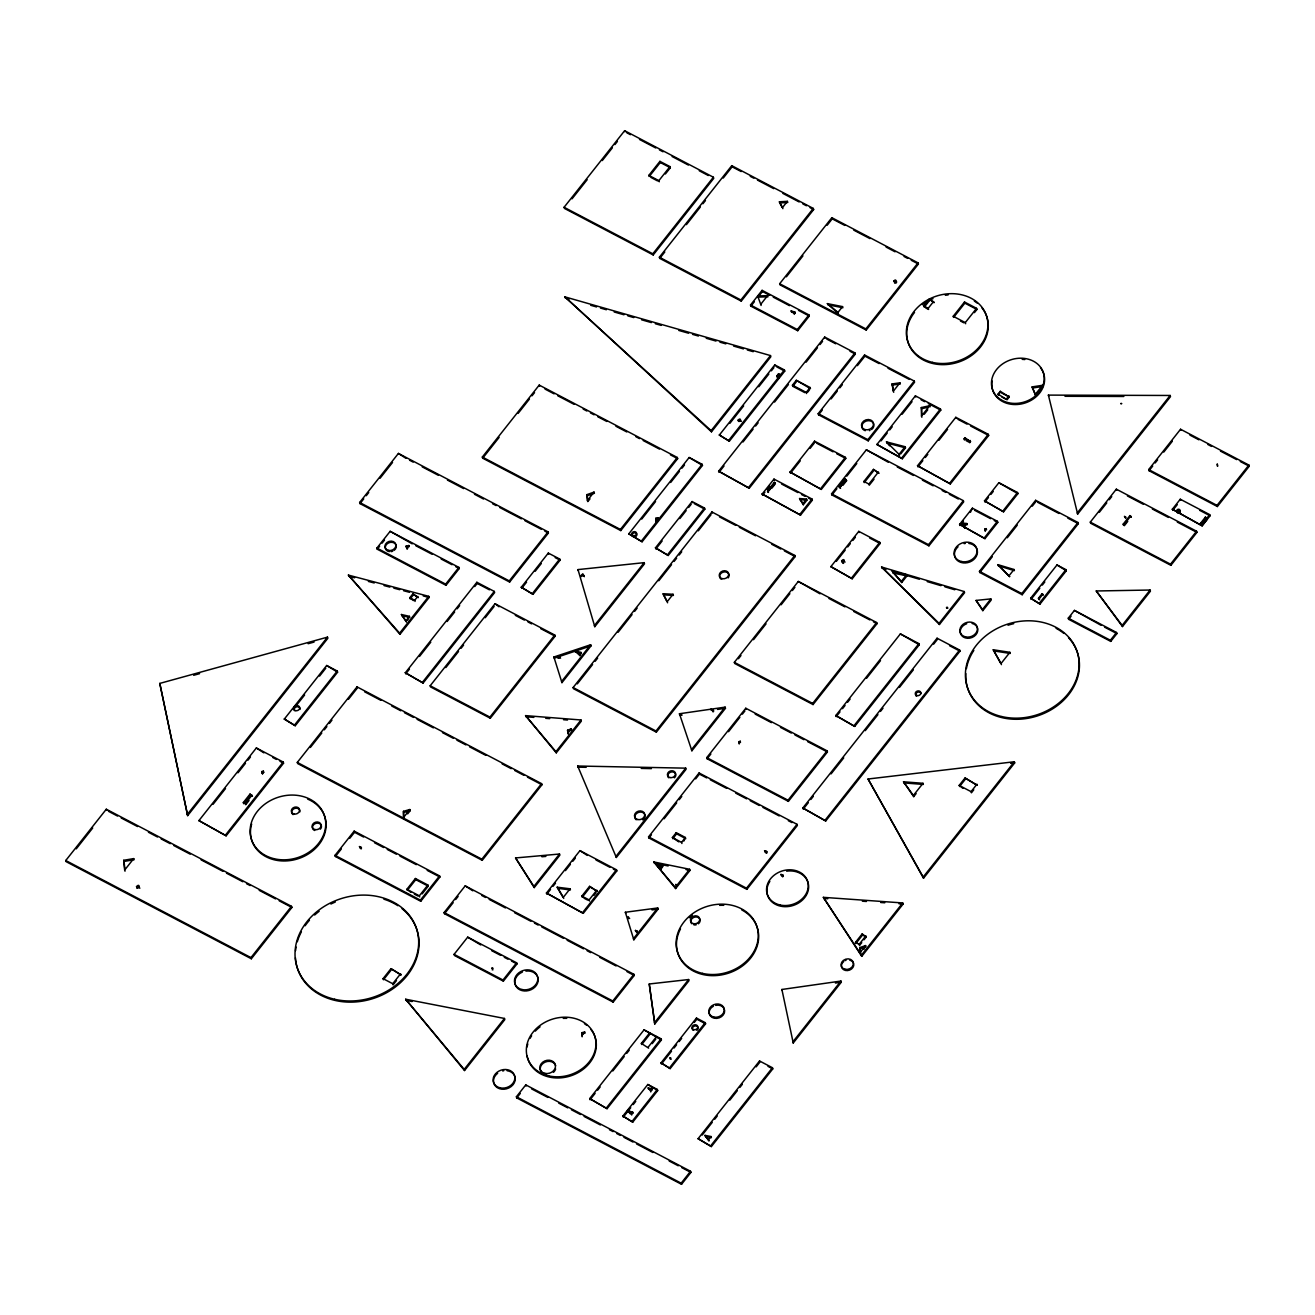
<?xml version="1.0" encoding="UTF-8"?>
<svg xmlns="http://www.w3.org/2000/svg" width="1315" height="1315" viewBox="0 0 1315 1315"><rect width="100%" height="100%" fill="white"/><g stroke="black" fill="none" stroke-linecap="round" stroke-linejoin="round"><path stroke-width="1.5" d="M985.264 531.391L984.935 528.959L986.184 528.646L986.546 529.781L985.297 530.109L984.935 528.959M582.151 1036.795L581.888 1032.686L584.665 1032.012L585.027 1033.146L582.249 1033.837L581.888 1032.686M656.136 521.891L655.906 518.225L658.19 517.716L658.552 518.85L656.267 519.359L655.906 518.225M738.438 421.441L740.131 420.11L741.348 421.408M670.288 1059.216L671.225 1059.2M841.962 562.113L843.589 560.716L845.035 562.097M558.004 658.158L559.5 657.089L560.585 658.141M139.85 888.233L138.519 886.442L136.908 888.283M584.32 576.677L582.775 573.767L581.148 575.822L583.959 575.543L582.348 575.049L581.361 576.578M629.655 918.527C628.406 918.067 628.093 914.402 627.896 918.856M564.086 207.277L624.641 130.695L713.388 177.229L713.749 178.363L653.21 254.946L564.447 208.411L564.086 207.277L652.832 253.811L653.21 254.946M572.025 198.844L587.164 179.695M602.286 160.562L612.379 147.79M614.91 144.601L617.425 141.412M65.75 860.52L106.301 809.218L291.519 906.331L291.897 907.465L251.329 958.766L66.112 861.654L65.75 860.52L250.968 957.616L251.329 958.766M76.254 848.832L92.724 827.99M359.636 502.478L398.412 453.428L548.043 531.868L548.404 533.019L509.628 582.052L359.998 503.612L359.636 502.478L509.267 580.918L509.628 582.052M359.998 503.612L363.745 498.862M366.26 495.706L368.759 492.533M380.019 478.298L392.528 462.469M659.933 161.351L660.294 162.485L649.199 176.522L648.837 175.388L659.933 161.351L669.976 166.611L670.338 167.745L665.39 173.975M659.226 181.782L658.864 180.648L669.976 166.611M376.895 548.092L390.144 531.326L458.902 567.39L459.264 568.524L446.015 585.29L377.257 549.226L376.895 548.092L445.654 584.156L446.015 585.29M377.257 549.226L379.657 546.185M382.073 543.144L384.49 540.087M125.024 871.204L124.662 870.053L133.719 858.596L134.081 859.731L124.07 861.424L123.709 860.289L133.719 858.596M187.289 814.495L327.501 637.134L327.862 638.268L187.65 815.629L159.789 683.405L327.501 637.134M408.834 545.528L406.072 546.169L407.173 549.226L408.834 545.528L409.195 546.662M482.326 457.061L539.216 385.098L677.307 457.488L677.669 458.623L620.779 530.586L482.687 458.195L482.326 457.061L620.417 529.452L620.779 530.586M482.687 458.195L499.125 437.402M518.094 413.42L529.468 399.02M532 395.831L534.531 392.626M198.927 820.593L256.343 747.972L283.202 762.043L283.563 763.193L226.147 835.814L198.927 820.593L226.147 835.814M213.014 804.369L225.506 788.573M237.982 772.793L245.478 763.308M247.976 760.152L250.458 756.996M284.336 719.058L326.662 665.505L337.232 671.045L337.593 672.179L295.25 725.732L284.336 719.058L295.25 725.732M652.832 253.811L713.388 177.229M293.409 709.163L304.62 694.994M319.561 676.091L325.775 668.217M659.374 257.23L731.765 165.674L813.295 208.428L813.656 209.562L741.265 301.119L659.736 258.381L659.374 257.23L740.904 299.984L741.265 301.119M659.736 258.381L664.815 251.954M686.414 224.635L700.385 206.965M702.917 203.759L705.465 200.554M723.234 178.051L732.126 166.808L731.765 165.674M294.889 724.598L337.232 671.045M263.345 771.149L262.129 772.678L263.707 772.283L263.345 771.149L261.734 771.609L262.49 773.812L263.707 772.283M250.392 795.213L243.686 803.695L243.324 802.545L250.031 794.079L252.398 796.265L250.031 794.079M249.045 800.506L245.691 804.731L245.33 803.596L252.02 795.131M413.436 600.593L409.803 597.75L412.894 593.838L418.154 597.536L412.894 593.838M410.165 598.884L413.255 594.972M225.786 834.68L283.202 762.043M415.063 601.448L414.702 600.314L417.792 596.402M406.072 620.664L409.491 616.341L401.42 614.5L406.434 621.798L401.42 614.5M407.568 620.351L409.491 616.341M297.289 762.421L357.022 686.874L541.583 783.641L541.944 784.776L482.227 860.322L297.65 763.555L297.289 762.421L481.865 859.188L482.227 860.322M399.99 634.307L399.629 633.173L428.756 596.336L348.393 575.099L399.99 634.307L429.117 597.47L428.756 596.336M310.356 747.479L321.797 733.014M324.328 729.809L326.876 726.587M329.424 723.381L331.955 720.16M348.475 699.268L357.384 688.008L357.022 686.874M445.654 584.156L458.902 567.39M405.332 672.754L476.868 582.282L494.292 591.421L494.654 592.555L423.134 683.027L405.332 672.754L423.134 683.027M405.694 673.888L409.458 669.121M419.501 656.432L430.794 642.147M447.116 621.518L454.645 611.985M457.143 608.812L459.658 605.64M474.715 586.589L477.23 583.416L476.868 582.282M782.885 208.658L782.507 207.523L787.389 201.343L787.767 202.477L779.779 202.937L779.401 201.803L787.389 201.343M422.772 681.893L494.292 591.421M509.267 580.918L548.043 531.868M430.169 685.773L495.032 603.733L554.782 635.063L555.144 636.197L490.298 718.237L430.531 686.907L430.169 685.773L489.936 717.102L490.298 718.237M445.801 667.609L458.508 651.517M461.055 648.311L463.603 645.09M485.219 617.738L494.111 606.478M740.904 299.984L813.295 208.428M589.991 498.829L587.789 501.623L587.411 500.489L594.035 492.106L594.396 493.24L587.246 495.788L587.608 499.684M521.299 587.23L548.306 553.073L559.697 559.039L560.059 560.174L533.052 594.331L521.299 587.23L533.052 594.331M521.661 588.364L526.575 582.151M535.172 571.285L541.303 563.527M750.503 305.014L762.108 290.352L808.939 314.91L809.3 316.044L797.712 330.706L750.865 306.148L750.503 305.014L797.35 329.572L797.712 330.706M750.865 306.148L754.35 301.76M757.835 297.354L762.47 291.486L762.108 290.352M761.089 305.475L760.728 304.34L767.598 295.645L767.96 296.779L758.015 297.108L757.654 295.974L767.598 295.645M532.674 593.197L559.697 559.039M779.663 283.728L831.853 217.698L918.051 262.885L918.412 264.019L866.223 330.049L780.025 284.862L779.663 283.728L865.862 328.914L866.223 330.049M786.386 276.808L802.939 255.866M827.135 225.276L832.214 218.832L831.853 217.698M250.968 957.616L291.519 906.331M335.013 855.358L354.162 831.129L439.555 875.905L439.917 877.039L420.767 901.268L335.374 856.492L335.013 855.358L420.406 900.134L420.767 901.268M335.374 856.492L341.358 848.931M349.741 838.329L354.524 832.28L354.162 831.129M360.721 847.583L359.488 846.564L361.083 848.717L359.488 846.564M620.417 529.452L677.307 457.488M794.293 314.367L794.868 312.05L791.153 310.948L791.515 312.082L795.23 313.184L794.868 312.05M409.836 809.514L403.475 811.322L403.837 818.686L403.475 817.552L409.836 809.514L410.198 810.648L407.65 813.87M628.8 533.841L689.159 457.505L702.111 464.294L702.473 465.428L642.115 541.764L628.8 533.841L642.115 541.764M711.481 431.813L711.119 430.679L770.491 355.576L564.875 296.861L711.481 431.813L770.853 356.727L770.491 355.576M641.736 519.08L655.56 501.574M670.65 482.49L679.461 471.362M681.975 468.173L684.49 465M489.936 717.102L554.782 635.063M797.35 329.572L808.939 314.91M719.371 435.018L774.782 364.913L784.398 369.959L784.759 371.093L729.348 441.182L719.371 435.018L729.348 441.182M729.809 423.397L743.665 405.875M758.771 386.758L768.848 374.019M771.379 370.83L773.894 367.641M655.774 520.756L658.19 517.716M641.736 540.629L702.111 464.294M776.77 376.041L778.595 373.739L780.042 374.496L778.579 377.947L776.77 376.041L778.579 377.947M777.132 377.175L778.595 373.739M778.217 376.797L780.042 374.496M728.987 440.048L784.398 369.959M838.345 313.512L837.984 312.378L842.537 306.609L827.365 303.617L836.833 312.263M655.478 547.845L692.085 501.541L704.478 508.034L704.84 509.168L668.234 555.472L655.478 547.845L668.234 555.472M644.153 562.656L594.429 625.562L594.791 626.696L644.514 563.806L644.153 562.656L577.992 569.592L594.791 626.696M655.84 548.98L662.152 540.991M679.822 518.636L686.134 510.647M688.665 507.459L691.197 504.27M718.631 471.197L824.686 337.051L854.964 352.913L855.325 354.064L749.254 488.21L718.631 471.197L749.254 488.21M718.993 472.348L724.039 465.954M742.975 442.004L753.084 429.216M755.615 426.027L758.13 422.838M774.551 402.078L788.441 384.506M806.111 362.151L817.47 347.768M820.001 344.579L822.533 341.39M579.833 655.577L581.049 652.454L574.787 650.662L579.833 655.577L581.049 652.454M804.846 392.643L792.797 386.314L792.435 385.18L796.298 380.298L810.073 387.514L810.435 388.648L796.298 380.298M792.797 386.314L796.66 381.432M590.649 644.745L561.587 681.515L561.949 682.649L591.01 645.879L590.649 644.745L553.894 657.007L561.949 682.649M667.872 554.338L704.478 508.034M410.806 892.293L406.877 889.285L415.409 878.502L427.868 885.028L428.23 886.162L422.148 893.871M407.239 890.419L415.77 879.636L415.409 878.502M806.572 393.547L806.21 392.396L810.073 387.514M573.11 687.548L711.925 511.979L794.819 555.44L795.181 556.574L656.366 732.143L573.471 688.698L573.11 687.548L656.004 731.009L656.366 732.143M807.541 392.314L809.465 389.881M577.301 683.866L592.588 664.535M595.136 661.313L597.668 658.092M618.05 632.318L632.055 614.598M634.603 611.376L637.15 608.155M658.799 580.77L671.538 564.661M674.085 561.439L676.633 558.218M679.181 554.996L681.729 551.774M698.281 530.833L711.02 514.724M865.862 328.914L918.051 262.885M419.699 896.961L419.337 895.827L427.868 885.028M420.406 900.134L439.555 875.905M748.893 487.076L854.964 352.913M667.576 602.796L667.215 601.662L673.05 594.281L673.412 595.416L663.533 594.873L663.171 593.739L673.05 594.281M818.193 413.666L864.563 355.001L914.237 381.054L914.599 382.188L868.229 440.837L818.555 414.8L818.193 413.666L867.867 439.703L868.229 440.837M818.555 414.8L822.302 410.033M831.08 398.938L837.343 391.015M839.858 387.843L842.356 384.67M857.396 365.652L864.925 356.151L864.563 355.001M568.277 734.214L567.916 733.08L571.269 728.822L571.63 729.957L567.916 731.37L567.554 730.236L571.269 728.822M556.278 752.837L555.916 751.703L581 719.979L525.573 715.623L556.278 752.837L581.361 721.113L581 719.979M762.174 494.029L773.993 479.104L811.996 499.026L812.358 500.16L800.539 515.102L762.174 494.029L800.539 515.102M762.536 495.18L764.903 492.188M767.27 489.196L769.62 486.205M767.845 492.122L767.483 490.988L774.321 482.326L775.324 483.805L771.905 488.128M391.344 969.812L383.438 979.79L383.076 978.656L390.982 968.662L400.993 974.859L390.982 968.662M768.486 492.451L768.124 491.317L774.962 482.671M768.979 490.676L774.683 483.46L774.321 482.326M481.865 859.188L541.583 783.641M790.101 472.085L814.544 441.166L845.414 457.341L845.775 458.475L821.316 489.41L790.101 472.085L821.316 489.41M790.463 473.236L800.243 460.858M810.024 448.481L814.905 442.3L814.544 441.166M444.108 912.561L465.198 885.866L633.896 974.316L634.257 975.451L613.168 1002.129L444.47 913.695L444.108 912.561L612.806 1000.994L613.168 1002.129M929.672 300.313L924.248 307.168L923.886 306.033L929.311 299.163L933.995 302.565L929.311 299.163M444.47 913.695L453.149 902.698M455.631 899.559L458.113 896.419M396.472 980.579L393.103 984.853L392.741 983.719L400.631 973.725M925.694 307.924L928.571 309.436L928.209 308.302L933.634 301.431M803.301 504.746L802.939 503.612L806.539 499.059L806.9 500.193L803.301 504.746L799.569 498.533L806.539 499.059M893.707 392.297L893.345 391.163L899.937 382.829L900.315 383.964L892.408 385.065L892.047 383.931L899.937 382.829M964.503 302.006L964.865 303.14L953.589 317.408L953.227 316.274L964.503 302.006L976.568 308.335L976.93 309.469L974.431 312.641M800.178 513.968L811.996 499.026M820.955 488.276L845.414 457.341M454.086 954.361L467.696 937.151L516.614 962.81L516.976 963.944L503.366 981.154L454.448 955.495L454.086 954.361L503.004 980.02L503.366 981.154M867.867 439.703L914.237 381.054M965.654 323.737L965.292 322.602L976.568 308.335M831.557 493.832L866.355 449.829L963.353 500.67L963.714 501.82L928.932 545.824L831.935 494.966L831.557 493.832L928.554 544.689L928.932 545.824M831.935 494.966L836.899 488.687M839.381 485.531L844.361 479.252M846.844 476.112L856.788 463.538M845.167 479.005L845.529 480.139L839.463 487.799L839.102 486.665L845.167 479.005L846.597 480.698L842.964 485.301M840.532 488.358L840.17 487.224L846.235 479.564M876.957 444.47L915.388 395.864L940.422 408.998L940.784 410.132L902.369 458.738L876.957 444.47L902.369 458.738M881.034 440.903L887.231 433.062M889.713 429.923L892.195 426.8M902.106 414.241L912.035 401.7M656.004 731.009L794.819 555.44M534.235 887.592L533.874 886.458L559.516 854.027L559.878 855.161L534.235 887.592L515.562 857.939L559.516 854.027M873.801 470.523L864.267 482.589L863.906 481.454L873.439 469.389L878.798 473.153L873.439 469.389M921.864 417.25L921.503 416.099L929.738 405.694L930.1 406.828M874.031 479.17L869.264 485.202L868.903 484.068L878.436 472.003M924.215 414.258L927.749 409.803M546.448 893.049L579.964 850.641L616.472 869.774L616.834 870.908L583.301 913.317L546.448 893.049L583.301 913.317M546.81 894.184L550.525 889.482M553.007 886.326L555.505 883.187M565.434 870.629L570.398 864.35M572.88 861.21L575.362 858.07M734.345 662.349L798.287 581.46L876.645 622.537L877.006 623.672L813.048 704.561L734.707 663.483L734.345 662.349L812.686 703.426L813.048 704.561M899.444 455.5L899.082 454.365L905.115 446.722L886.474 441.873L889.63 445.785M738.471 658.716L740.97 655.544M753.511 639.698L766.053 623.836M781.094 604.801L789.871 593.706M792.386 590.534L794.885 587.361M900.66 453.971L905.493 447.856L905.115 446.722M902.008 457.604L940.422 408.998M563.708 898.424L563.346 897.29L570.069 888.792L557.215 887.198L562.688 896.748M713.092 711.974L713.322 710.067L711.004 709.295L711.366 710.429M503.004 980.02L516.614 962.81M830.883 566.634L858.777 531.359L879.751 542.339L880.113 543.49L852.219 578.764L830.883 566.634L852.219 578.764M836.324 561.357L845.2 550.13M847.731 546.925L850.263 543.72M852.81 540.514L855.342 537.293M725.107 707.141L691.526 749.632L691.887 750.766L725.469 708.275L725.107 707.141L679.444 713.749L679.806 714.883M917.541 465.74L955.824 417.315L988.305 434.328L988.666 435.479L950.367 483.904L917.541 465.74L950.367 483.904M917.903 466.874L922.834 460.628M925.316 457.505L927.782 454.382M938.894 440.328L947.54 429.38M589.909 887.493L582.216 897.241L581.838 896.107L589.547 886.359L597.174 891.307L589.547 886.359M685.707 768.157L615.979 856.344L616.341 857.479L686.068 769.291L685.707 768.157L577.696 766.02L578.058 767.155L586.211 767.319M589.465 901.038L589.104 899.904L596.813 890.173M593.87 895.482L596.073 892.704M582.939 912.183L616.472 869.774M706.747 757.621L745.786 708.243L827.069 750.849L827.431 751.983L788.392 801.361L707.108 758.755L706.747 757.621L788.03 800.227L788.392 801.361M707.108 758.755L710.889 753.972M728.526 731.682L739.852 717.349M742.367 714.16L744.898 710.971M851.857 577.63L879.751 542.339M464.54 1070.542L464.179 1069.407L504.467 1018.451L405.661 999.236L464.54 1070.542L504.829 1019.585L504.467 1018.451M998.052 394.106L1000.271 391.311L1009.279 396.982L1007.06 399.776L998.052 394.106L998.414 395.24L1000.271 391.311M648.558 836.85L699.07 772.973L797.022 824.324L797.383 825.458L746.871 889.334L648.92 837.984L648.558 836.85L746.509 888.2L746.871 889.334M964.766 437.648L964.388 439.736L964.766 437.648L970.519 441.61L969.78 442.563L966.18 440.673M648.92 837.984L651.451 834.795M664.075 818.818L676.699 802.857M679.23 799.652L681.762 796.463M695.651 778.891L699.432 774.108L699.07 772.973M969.78 442.563L970.158 440.476M1006.698 398.642L1008.917 395.831M739.194 743.994L740.148 741.2L740.509 742.334M950.005 482.769L988.305 434.328M678.869 841.896L672.376 837.54L676.222 832.674L685.411 837.507L683.866 841.074M672.738 838.691L676.584 833.825L676.222 832.674M661.215 868.804L662.629 865.418L655.758 863.166L661.215 868.804L662.629 865.418M1035.661 395.568L1035.3 394.434L1042.532 385.295L1042.894 386.429L1035.661 395.568L1032.127 386.889L1042.532 385.295M681.926 843.507L681.564 842.373L685.411 837.507M928.554 544.689L963.353 500.67M901.712 582.545L901.35 581.394L906.627 574.737L892.638 571.877L901.712 582.545L906.988 575.888L906.627 574.737M812.686 703.426L876.645 622.537M636.92 932.598L636.953 930.954L635.441 930.461L635.803 931.595M959.605 524.389L972.41 508.182L997.427 521.299L997.789 522.433L984.984 538.64L959.605 524.389L984.984 538.64M959.966 525.523L963.468 521.102M970.454 512.275L972.41 508.182M657.73 907.975L633.468 938.68L633.83 939.814L658.092 909.109L657.73 907.975L625.365 912.248L633.83 939.814M675.631 888.578L675.269 887.428L689.619 869.281L653.9 861.966L675.631 888.578L689.981 870.415L689.619 869.281M984.524 500.867L998.858 482.737L1017.531 492.533L1017.892 493.684L1003.575 511.798L984.524 500.867L1003.575 511.798M964.322 526.773L966.887 523.551L962.038 522.959L964.7 527.907L962.038 522.959M984.886 502.001L988.469 497.464M990.852 494.456L993.252 491.432M516.384 1096.776L525.77 1084.891L690.556 1171.287L690.917 1172.421L681.532 1184.305L516.746 1097.91L516.384 1096.776L681.17 1183.171L681.532 1184.305M516.746 1097.91L520.263 1093.455M581.789 1035.661L584.665 1032.012M835.814 715.541L900.38 633.896L918.922 643.627L919.284 644.761L854.734 726.406L835.814 715.541L854.734 726.406M836.192 716.675L839.989 711.875M842.52 708.67L845.052 705.481M847.583 702.276L850.115 699.07M866.569 678.261L880.491 660.64M612.806 1000.994L633.896 974.316M984.902 530.257L986.184 528.646M1003.214 510.664L1017.531 492.533M984.623 537.506L997.427 521.299M788.03 800.227L827.069 750.849M854.372 725.272L918.922 643.627M979.461 571.368L1035.645 500.308L1078.004 522.515L1078.366 523.649L1022.182 594.725L979.823 572.502L979.461 571.368L1021.821 593.575L1022.182 594.725M939.436 624.494L939.074 623.359L964.24 591.553L881.592 567.012L939.436 624.494L964.602 592.687L964.24 591.553M979.823 572.502L992.299 556.722M1007.29 537.769L1017.284 525.129M1032.259 506.176L1036.006 501.442L1035.645 500.308M766.152 852.071L766.678 851.397L764.59 850.739L766.514 853.205L764.59 850.739M802.84 808.002L937.069 638.219L959.605 650.037L959.966 651.172L825.738 820.955L802.84 808.002L825.738 820.955M803.218 809.136L808.281 802.725M810.813 799.52L813.344 796.315M831.064 773.894L843.737 757.884M865.254 730.647L877.927 714.637M880.458 711.431L882.99 708.226M899.444 687.416L913.383 669.795M933.634 644.169L937.431 639.353L937.069 638.219M746.509 888.2L797.022 824.324M589.695 1098.617L644.038 1029.875L661.067 1038.801L661.429 1039.935L607.07 1108.677L589.695 1098.617L607.07 1108.677M590.057 1099.767L595.103 1093.373M597.635 1090.168L600.166 1086.963M612.806 1070.985L624.181 1056.586M626.713 1053.397L629.244 1050.192M654.426 1022.823L688.633 979.543L688.994 980.678L654.788 1023.958L649.248 983.982L688.633 979.543M982.815 610.653L982.453 609.519L990.852 598.9L991.214 600.035L982.815 610.653L976.075 600.429L990.852 598.9M1009.263 575.477L1013.996 569.494L997.921 564.661L1009.624 576.611L997.921 564.661M641.358 1043.403L649.709 1032.85L650.07 1033.985L641.72 1044.537L641.358 1043.403L648.64 1048.154M825.376 819.82L959.605 650.037M782.704 876.645L782.787 874.935L780.995 874.442L782.704 876.645L782.787 874.935M648.279 1047.019L656.612 1036.483L656.99 1037.617M652.224 1043.633L655.79 1039.113M606.708 1107.542L661.067 1038.801M1170.153 395.47L1077.297 512.916L1077.659 514.066L1170.514 396.62L1170.153 395.47L1048.4 395.108L1077.659 514.066M1021.821 593.575L1078.004 522.515M661.051 1062.865L696.473 1018.057L705.235 1022.659L705.596 1023.793L670.173 1068.602L661.051 1062.865L670.173 1068.602M661.412 1064.016L671.521 1051.211M674.053 1048.006L676.584 1044.8M679.115 1041.595L681.647 1038.406M694.304 1022.396L696.835 1019.191L696.473 1018.057M1090.299 522.121L1116.336 489.18L1196.568 531.244L1196.929 532.378L1170.892 565.319L1090.661 523.255L1090.299 522.121L1170.531 564.184L1170.892 565.319M1030.681 598.226L1056.981 564.957L1065.939 569.642L1066.301 570.776L1040.001 604.062L1030.681 598.226L1040.001 604.062M1099.34 512.275L1106.786 502.872M1109.252 499.733L1111.734 496.593M1031.042 599.361L1039.803 588.265M1042.318 585.093L1044.817 581.937M622.899 1116.041L647.835 1084.481L657.336 1089.461L657.697 1090.595L632.745 1122.139L622.899 1116.041L632.745 1122.139M623.261 1117.175L630.74 1107.707M633.238 1104.551L635.737 1101.395M1042.844 594.133L1038.817 599.393L1038.456 598.259L1042.039 593.706L1043.206 595.268M631.693 1115.021L632.679 1112.161L627.518 1110.567L630.427 1113.92M650.744 1091.927L652.01 1088.721L648.18 1087.949L648.542 1089.083L652.371 1089.856L652.01 1088.721M669.812 1067.468L705.235 1022.659M1039.623 602.911L1065.939 569.642M632.384 1121.005L657.336 1089.461M1148.685 469.57L1180.558 429.249L1248.888 465.066L1249.25 466.217L1217.378 506.522L1149.047 470.704L1148.685 469.57L1217.016 505.387L1217.378 506.522M1149.047 470.704L1152.729 466.052M1155.178 462.946L1157.627 459.839M1163.759 452.097L1172.339 441.232M1001.422 664.634L1001.06 663.5L1009.904 652.322L993.252 649.758L1000.452 662.924M1125.64 518.11L1124.489 516.302L1124.851 517.436M1130.736 516.022L1123.552 525.277L1123.191 524.143L1129.93 515.595L1131.097 517.157L1129.93 515.595M1127.728 521.43L1124.358 525.688L1123.191 524.143M913.711 796.643L913.35 795.493L922.999 783.296L903.52 781.784L913.711 796.643L916.128 793.586M1068.273 618.182L1074.421 610.407L1116.534 632.482L1116.895 633.616L1110.748 641.391L1068.635 619.316L1068.273 618.182L1110.386 640.257L1110.748 641.391M1068.635 619.316L1071.084 616.209M1172.355 509.25L1180.278 499.223L1209.701 514.642L1210.063 515.776L1202.124 525.819L1172.355 509.25L1202.124 525.819M1172.717 510.384L1177.254 504.664M962.925 788.326L959.161 785.417L965.062 777.97L977.308 785.334L965.062 777.97M959.523 786.551L965.424 779.105M973.774 789.805L971.423 792.781L971.062 791.646L976.946 784.2M698.101 1138.675L759.544 1060.975L772.431 1067.731L772.793 1068.865L711.366 1146.565L698.101 1138.675L711.366 1146.565M702.226 1135.042L712.253 1122.369M714.768 1119.197L717.267 1116.024M729.809 1100.162L737.337 1090.645M739.835 1087.472L742.35 1084.3M756.141 1066.86L759.906 1062.109L759.544 1060.975M862.196 933.88L862.558 935.014L855.818 943.545L855.457 942.411L862.196 933.88L866.256 936.954L864.004 939.798M861.752 942.641L859.517 945.485L859.155 944.351L865.895 935.82M708.588 1139.628L711.037 1136.538L705.037 1135.371L708.949 1140.779L705.037 1135.371M865.632 945.567L859.862 947.556L860.618 953.49L860.257 952.356L865.632 945.567L863.84 949.414M1200.381 523.502L1205.378 517.157L1206.956 517.979L1207.318 519.113L1202.305 525.458L1200.381 523.502L1202.305 525.458M1200.743 524.636L1205.74 518.291L1205.378 517.157M681.17 1183.171L690.556 1171.287M711.004 1145.431L772.431 1067.731M840.943 981.056L792.879 1041.858L793.241 1043.009L841.304 982.19L840.943 981.056L781.899 989.472L793.241 1043.009M861.752 956.334L861.391 955.2L902.715 902.945L903.076 904.079L861.752 956.334L823.354 897.34L902.715 902.945M923.525 878.206L923.163 877.072L1014.342 761.747L1014.703 762.881L923.525 878.206L868.048 779.006L1014.342 761.747M1110.386 640.257L1116.534 632.482M1122.484 626.565L1122.122 625.43L1150.083 590.04L1150.444 591.175L1122.484 626.565L1096.25 590.977L1150.083 590.04M1170.531 564.184L1196.568 531.244M1201.762 524.669L1209.701 514.642M1217.016 505.387L1248.888 465.066M492.994 969.78L492.172 969.796M896.156 283.037C892.638 284.336 895.384 279.043 896.748 282.035M947.03 608.122C949.085 606.346 944.154 607.645 947.803 608.204M587.411 500.489L586.885 494.654L594.035 492.106M860.224 948.707L865.993 946.701M591.01 645.879L554.256 658.158L553.894 657.007M738.833 742.86L740.148 741.2M403.837 812.456L410.198 810.648M193.683 675.285L199.601 673.658M308.137 643.709L314.055 642.082M1217.69 466.151L1217.263 463.883L1217.411 466.168M921.503 416.099L921.305 407.551L929.738 405.694M921.831 415.524L921.667 408.686L928.423 407.206M1032.489 388.04L1042.894 386.429M717.53 709.426L725.469 708.275M835.403 983.045L841.304 982.19M652.026 909.914L658.092 909.109M1010.643 763.357L1014.703 762.881M843.589 563.346L842.701 563.247M541.895 856.755L545.889 856.41M1064.986 396.292L1123.832 396.472M641.227 768.404L651.418 768.618M823.716 898.474L827.776 898.753M862.377 901.202L866.454 901.482M880.688 902.501L884.765 902.78M899 903.783L903.076 904.079M799.931 499.667L806.9 500.193M903.882 782.918L923.36 784.43L922.999 783.296M525.934 716.757L533.857 717.382M545.725 718.319L549.686 718.631M563.543 719.716L567.505 720.028M962.416 524.093L967.248 524.685L966.887 523.551M557.576 888.332L570.431 889.926L570.069 888.792M993.614 650.892L1010.265 653.456L1009.904 652.322M406.023 1000.37L412.072 1001.553M705.415 1136.505L711.399 1137.672L711.037 1136.538M827.743 304.751L842.899 307.759L842.537 306.609M893 573.028L906.988 575.888M654.262 863.117L668.152 865.96M686.019 869.609L689.981 870.415M401.782 615.634L409.853 617.475M886.836 443.007L905.493 447.856M348.754 576.249L354.623 577.795M368.348 581.427L374.233 582.972M384.029 585.57L389.914 587.115M393.826 588.15L399.711 589.712M403.639 590.747L409.507 592.292M423.233 595.925L429.117 597.47M781.373 875.576L783.148 876.086M575.148 651.813L581.411 653.588M565.236 297.995L569.148 299.113M590.682 305.277L596.566 306.954M600.478 308.072L606.363 309.748M614.187 311.984L623.984 314.778M627.896 315.896L633.764 317.572M641.605 319.808L651.402 322.602M655.314 323.72L661.182 325.397M678.803 330.443L688.6 333.237M692.512 334.355L698.397 336.032M706.221 338.267L716.018 341.062M719.93 342.179L725.814 343.856M733.639 346.092L743.435 348.886M747.347 350.004L753.216 351.68M881.954 568.146L885.899 569.313M891.8 571.072L919.349 579.241M927.207 581.592L940.981 585.668M944.926 586.835L954.756 589.761M359.85 847.715L361.493 848.191L361.132 847.057M998.282 565.795L1014.375 570.628L1013.996 569.494M627.88 1111.717L633.057 1113.295L632.679 1112.161M764.952 851.873L767.039 852.531L766.678 851.397M656.136 864.3L662.99 866.552M832.214 218.832L844.789 225.424M853.764 230.141L869.938 238.607M886.096 247.072L895.071 251.79M904.046 256.491L907.646 258.381M911.229 260.255L918.412 264.019M732.126 166.808L741.183 171.558M750.24 176.309L753.873 178.215M757.489 180.106L773.795 188.653M782.852 193.404L799.158 201.951M802.791 203.858L806.407 205.765M810.04 207.655L813.656 209.562M964.865 303.14L976.93 309.469M626.811 132.782L630.427 134.689M639.485 139.439L655.79 147.987M659.407 149.877L663.039 151.784M672.096 156.518L688.386 165.065M699.251 170.769L708.308 175.52M1189.911 435.101L1198.902 439.818M1207.893 444.519L1211.493 446.41M1220.484 451.127L1236.659 459.609M1240.259 461.499L1249.25 466.217M660.294 162.485L670.338 167.745M953.227 316.274L965.292 322.602M960.476 321.024L963.928 322.833M923.886 306.033L928.209 308.302M648.837 175.388L658.864 180.648M650.876 177.394L657.549 180.911M1000.633 392.445L1009.279 396.982M1001.882 397.064L1005.334 398.872M1199.675 510.335L1210.063 515.776M1205.74 518.291L1207.318 519.113M762.47 291.486L769.67 295.267M773.269 297.157L789.493 305.655M798.501 310.373L809.3 316.044M864.925 356.151L879.11 363.581M887.987 368.233L909.273 379.394M1127.399 495.936L1143.442 504.335M1152.351 509.02L1168.41 517.436M1177.32 522.104L1196.929 532.378M826.839 339.122L835.732 343.79M849.983 351.253L855.325 354.064M921.108 399.809L924.692 401.683M928.275 403.574L940.784 410.132M957.994 419.386L967.018 424.12M970.618 426.011L988.666 435.479M965.128 438.783L970.519 441.61M964.027 438.602L969.418 441.413M1037.765 502.363L1058.953 513.475M1067.78 518.11L1078.366 523.649M776.754 366.901L784.759 371.093M1017.892 493.684L998.858 482.737M778.957 374.874L780.403 375.63M792.435 385.18L806.21 392.396M888.283 462.255L866.355 449.829M897.257 466.973L913.432 475.438M922.407 480.156L933.19 485.81M942.165 490.511L945.764 492.402M949.348 494.276L958.323 498.993M974.563 510.253L990.639 518.685M994.222 520.559L997.789 522.433M1066.301 570.776L1056.981 564.957M816.73 443.254L833.069 451.818M836.685 453.724L845.775 458.475M863.906 481.454L868.903 484.068M845.529 480.139L846.597 480.698M839.102 486.665L840.17 487.224M1101.099 625.332L1074.421 610.407M1104.616 627.173L1116.895 633.616M1038.456 598.259L1039.623 599.804M781.587 484.035L797.876 492.566M801.493 494.473L805.109 496.363M808.741 498.27L812.358 500.16M869.626 537.983L880.113 543.49M702.473 465.428L689.159 457.505M545.035 389.092L554.125 393.859M557.757 395.766L574.113 404.33M583.186 409.096L586.819 411.003M590.451 412.91L594.101 414.817M597.733 416.724L606.807 421.474M615.897 426.241L626.795 431.961M635.885 436.712L639.517 438.618M643.15 440.525L659.505 449.105M670.403 454.826L677.669 458.623M694.221 503.596L704.84 509.168M719.502 516.894L735.71 525.392M739.326 527.282L755.533 535.78M771.757 544.295L780.765 549.013M784.365 550.903L795.181 556.574M949.561 645.714L959.966 651.172M919.284 644.761L900.38 633.896M820.018 593.805L798.287 581.46M828.927 598.473L844.953 606.872M853.846 611.541L869.873 619.94M873.439 621.814L877.006 623.672M405.99 458.343L398.412 453.428M409.59 460.234L413.189 462.124M422.214 466.858L438.437 475.356M447.445 480.09L463.669 488.588M474.485 494.259L483.509 498.993M492.517 503.711L496.117 505.601M499.733 507.491L521.365 518.833M524.964 520.724L541.188 529.238M544.804 531.129L548.404 533.019M555.177 557.609L560.059 560.174M959.161 785.417L971.062 791.646M755.188 714.111L771.428 722.642M780.469 727.376L791.301 733.047M794.918 734.954L803.942 739.688M807.558 741.578L827.431 751.983M412.22 543.851L390.144 531.326M415.836 545.758L432.125 554.289M441.166 559.039L452.031 564.727M455.647 566.617L459.264 568.524M477.23 583.416L489.427 589.827M499.01 606.774L495.032 603.733M515.316 615.321L524.356 620.072M527.989 621.962L531.605 623.869M540.662 628.603L555.144 636.197M409.803 597.75L414.702 600.314M699.432 774.108L706.681 777.905M710.314 779.811L726.636 788.375M735.71 793.126L746.591 798.83M750.224 800.736L759.281 805.487M762.914 807.394L779.236 815.941M788.31 820.708L791.942 822.598M676.584 833.825L685.789 838.641M862.558 935.014L866.256 936.954M672.376 837.54L681.564 842.373M855.457 942.411L859.155 944.351M337.593 672.179L326.662 665.505M364.617 691.805L380.906 700.353M391.755 706.04L400.812 710.774M404.428 712.681L413.469 717.415M417.085 719.321L433.375 727.853M442.432 732.603L453.281 738.29M456.897 740.197L465.954 744.931M469.57 746.838L485.86 755.369M502.133 763.9L511.19 768.65M514.806 770.541L523.847 775.291M527.479 777.181L541.944 784.776M587.279 855.424L579.964 850.641M595.974 859.977L609.881 867.275M613.349 869.1L616.834 870.908M581.838 896.107L589.104 899.904M584.024 898.194L587.657 900.085M263.871 752.854L256.343 747.972M272.83 757.555L276.397 759.429M279.98 761.303L283.563 763.193M472.825 890.814L465.198 885.866M481.882 895.564L485.514 897.471M489.147 899.378L505.47 907.925M514.543 912.692L530.865 921.24M534.498 923.146L538.114 925.053M541.747 926.943L563.51 938.368M567.143 940.258L583.466 948.822M587.098 950.729L590.731 952.635M599.788 957.386L616.11 965.95M627.008 971.654L634.257 975.451M354.524 832.28L363.614 837.03M374.512 842.751L383.602 847.518M387.235 849.424L396.308 854.175M399.941 856.081L416.296 864.662M427.194 870.366L439.917 877.039M696.835 1019.191L705.596 1023.793M415.77 879.636L428.23 886.162M767.96 1066.334L772.793 1068.865M243.324 802.545L245.33 803.596M406.877 889.285L419.337 895.827M414.373 894.151L417.923 896.025M480.731 944.943L467.696 937.151M491.613 950.63L500.67 955.38M504.303 957.287L507.919 959.194M511.551 961.084L516.976 963.944M661.429 1039.935L644.038 1029.875M657.697 1090.595L647.835 1084.481M108.487 811.306L117.561 816.073M121.194 817.979L137.533 826.543M148.431 832.247L157.504 837.014M161.137 838.921L170.227 843.688M173.859 845.578L190.198 854.158M201.096 859.862L222.876 871.286M226.509 873.193L242.864 881.757M246.497 883.664L250.129 885.57M259.203 890.337L275.542 898.901M279.175 900.808L291.897 907.465M383.076 978.656L392.741 983.719M531.572 1088.886L547.862 1097.433M558.727 1103.121L567.784 1107.871M571.4 1109.761L580.457 1114.512M584.074 1116.419L600.38 1124.966M609.437 1129.7L613.053 1131.607M616.669 1133.497L620.286 1135.404M623.918 1137.294L632.975 1142.045M636.591 1143.951L652.881 1152.499M669.187 1161.03L678.244 1165.78M681.86 1167.687L690.917 1172.421M780.995 874.442L782.343 875.511M574.787 650.662L579.471 654.443M827.365 303.617L837.984 312.378M791.153 310.948L793.931 313.233M627.518 1110.567L631.332 1113.887M655.758 863.166L660.853 867.67M635.441 930.461L636.559 931.464M711.004 709.295L712.73 710.84M564.875 296.861L711.119 430.679M881.592 567.012L939.074 623.359M886.474 441.873L899.082 454.365M892.638 571.877L901.35 581.394M348.393 575.099L399.629 633.173M525.573 715.623L555.916 751.703M653.9 861.966L675.269 887.428M405.661 999.236L464.179 1069.407M648.18 1087.949L650.383 1090.776M1096.25 590.977L1122.122 625.43M903.52 781.784L913.35 795.493M976.075 600.429L982.453 609.519M799.569 498.533L802.939 503.612M823.354 897.34L861.391 955.2M515.562 857.939L533.874 886.458M557.215 887.198L563.346 897.29M993.252 649.758L1001.06 663.5M868.048 779.006L923.163 877.072M779.401 201.803L782.507 207.523M779.779 202.937L782.096 207.228M663.171 593.739L667.215 601.662M663.533 594.873L666.771 601.218M577.696 766.02L616.341 857.479M1032.127 386.889L1035.3 394.434M406.072 546.169L406.812 548.076M757.654 295.974L760.728 304.34M679.444 713.749L691.887 750.766M1180.558 429.249L1180.919 430.383M1180.278 499.223L1180.64 500.357M1125.541 516.631L1125.903 517.765M1116.336 489.18L1116.698 490.314M1048.4 395.108L1048.762 396.242M1042.039 593.706L1042.4 594.857M955.824 417.315L956.186 418.449M921.305 407.551L921.667 408.686M915.388 395.864L915.75 396.999M824.686 337.051L825.047 338.185M858.777 531.359L859.139 532.493M774.782 364.913L775.143 366.063M773.993 479.104L774.354 480.238M624.641 130.695L625.003 131.829M711.925 511.979L712.286 513.113M692.085 501.541L692.446 502.675M745.786 708.243L746.147 709.377M738.783 741.611L739.145 742.745M713.322 710.067L713.7 711.218M781.899 989.472L782.261 990.606M586.885 494.654L587.246 495.788M539.216 385.098L539.594 386.232M577.992 569.592L578.353 570.726M548.306 553.073L548.667 554.207M636.953 930.954L637.315 932.105M649.248 983.982L654.788 1023.958M625.365 912.248L625.726 913.399M525.77 1084.891L526.131 1086.042M261.734 771.609L262.49 773.812M159.789 683.405L187.65 815.629M106.301 809.218L106.663 810.352M892.408 385.065L893.378 390.489M892.047 383.931L893.345 391.163M567.554 730.236L567.916 733.08M124.07 861.424L124.826 869.248M123.709 860.289L124.662 870.053M859.862 947.556L860.257 952.356M403.475 811.322L403.475 817.552M1180.213 512.242A1.677 1.381 -17.7 0 1 1177.714 512.981A1.677 1.381 -17.7 0 1 1177.681 510.795A1.677 1.381 -17.7 0 1 1180.196 511.009M294.396 710.708A3.057 2.531 -17.7 0 1 296.615 706.812A3.057 2.531 -17.7 0 1 300.05 709.41M507.064 1070.706A11.062 9.139 -17.7 0 1 514.066 1083.231A11.062 9.139 -17.7 0 1 497.432 1087.752A11.062 9.139 -17.7 0 1 497.645 1073.27M502.659 1070.952A11.062 9.139 -17.7 0 1 503.777 1070.739M525.901 971.111A11.868 9.797 -17.7 0 1 537.424 983.521A11.868 9.797 -17.7 0 1 518.241 988.798A11.868 9.797 -17.7 0 1 522.367 972.081M972.032 623.409A8.926 7.38 -17.7 0 1 975.911 634.734A8.926 7.38 -17.7 0 1 961.643 635.539A8.926 7.38 -17.7 0 1 966.739 623.721M849.72 960.131A6.279 5.194 -17.7 0 1 852.925 967.478A6.279 5.194 -17.7 0 1 843.507 969.632A6.279 5.194 -17.7 0 1 843.786 961.495M845.397 960.575A6.279 5.194 -17.7 0 1 846.005 960.345M389.404 551.643A5.589 4.619 -17.7 0 1 385.87 545.314A5.589 4.619 -17.7 0 1 394.286 543.029A5.589 4.619 -17.7 0 1 394.171 550.344M392.741 551.166A5.589 4.619 -17.7 0 1 391.065 551.626M968.81 543.391A11.671 9.632 -17.7 0 1 976.355 556.294A11.671 9.632 -17.7 0 1 959.21 561.702A11.671 9.632 -17.7 0 1 958.027 546.777M964.142 543.637A11.671 9.632 -17.7 0 1 965.325 543.424M786.649 871.155A21.188 17.506 -17.7 0 1 808.429 889.4A21.188 17.506 -17.7 0 1 780.765 906.216A21.188 17.506 -17.7 0 1 769.834 881.379M307.694 799.126A38.382 31.708 -17.7 0 1 322.454 839.151A38.382 31.708 -17.7 0 1 275.41 860.076A38.382 31.708 -17.7 0 1 251.658 824.045M314.647 830.488A4.57 3.781 -17.7 0 1 313.233 825.179A4.57 3.781 -17.7 0 1 319.726 823.683A4.57 3.781 -17.7 0 1 320.35 829.19M293.081 814.626A4.208 3.485 -17.7 0 1 294.379 808.528A4.208 3.485 -17.7 0 1 299.902 811.848M715.672 1005.35A7.89 6.509 -17.7 0 1 724.384 1012.78A7.89 6.509 -17.7 0 1 711.974 1017.35A7.89 6.509 -17.7 0 1 713.404 1006.189M635.803 536.421A2.433 2.005 -17.7 0 1 632.17 535.386A2.433 2.005 -17.7 0 1 635.079 532.772A2.433 2.005 -17.7 0 1 636.46 535.83M693.12 1030.319A2.959 2.449 -17.7 0 1 693.367 1026.67A2.959 2.449 -17.7 0 1 697.591 1026.719A2.959 2.449 -17.7 0 1 696.786 1030.352M981.943 307.874A41.406 34.206 -17.7 0 1 973.462 354.031A41.406 34.206 -17.7 0 1 919.547 357.664A41.406 34.206 -17.7 0 1 914.5 312.444M922.374 304.751A41.406 34.206 -17.7 0 1 933.009 298.653M945.321 295.267A41.406 34.206 -17.7 0 1 948.115 294.954M974.349 301.053A41.406 34.206 -17.7 0 1 977.078 303.042M402.061 908.698A62.775 51.86 -17.7 0 1 381.629 995.225A62.775 51.86 -17.7 0 1 295.448 957.83M295.579 950.614A62.775 51.86 -17.7 0 1 296.072 947.014M297.305 941.737A62.775 51.86 -17.7 0 1 301.398 931.76M305.096 925.76A62.775 51.86 -17.7 0 1 309.452 920.253M314.647 915.026A62.775 51.86 -17.7 0 1 319.134 911.311M330.903 904.03A62.775 51.86 -17.7 0 1 335.243 902.057M383.865 899.164A62.775 51.86 -17.7 0 1 397.919 905.706M865.27 430.712A6.131 5.063 -17.7 0 1 862.887 423.397A6.131 5.063 -17.7 0 1 872.009 421.688A6.131 5.063 -17.7 0 1 871.598 429.512M870.02 430.416A6.131 5.063 -17.7 0 1 869.429 430.646M916.391 696.243A2.844 2.351 -17.7 0 1 917.065 692.463A2.844 2.351 -17.7 0 1 921.141 693.547M721.228 579.225A4.8 3.961 -17.7 0 1 720.686 573.685A4.8 3.961 -17.7 0 1 727.228 572.452A4.8 3.961 -17.7 0 1 728.165 577.91M1040.51 367.805A26.793 22.141 -17.7 0 1 1023.629 403.426A26.793 22.141 -17.7 0 1 992.118 381.021M1022.199 359.357A26.793 22.141 -17.7 0 1 1024.796 359.57M636.23 819.804A5.227 4.307 -17.7 0 1 636.657 813.393A5.227 4.307 -17.7 0 1 644.12 813.459A5.227 4.307 -17.7 0 1 642.706 819.87M668.612 777.773A4.109 3.403 -17.7 0 1 669.319 772.875A4.109 3.403 -17.7 0 1 675.006 772.924A4.109 3.403 -17.7 0 1 674.299 777.822M741.742 909.898A41.702 34.453 -17.7 0 1 752.213 956.005A41.702 34.453 -17.7 0 1 697.624 972.936A41.702 34.453 -17.7 0 1 680.496 928.9M689.29 917.771A41.702 34.453 -17.7 0 1 692.282 915.306M719.617 905.345A41.702 34.453 -17.7 0 1 723.776 905.312M691.772 923.755A4.734 3.912 -17.7 0 1 692.578 918.1A4.734 3.912 -17.7 0 1 699.136 918.166A4.734 3.912 -17.7 0 1 698.331 923.82M696.194 924.807A4.734 3.912 -17.7 0 1 693.86 924.84M590.912 1029.497A35.341 29.193 -17.7 0 1 573.8 1074.717A35.341 29.193 -17.7 0 1 527.118 1056.027M527.085 1046.937A35.341 29.193 -17.7 0 1 527.792 1043.962M530.093 1038.34A35.341 29.193 -17.7 0 1 531.622 1035.776M535.304 1031.124A35.341 29.193 -17.7 0 1 540.071 1026.834M563.247 1018.385A35.341 29.193 -17.7 0 1 566.765 1018.352M584.435 1023.678A35.341 29.193 -17.7 0 1 586.769 1025.355M555.62 1068.964A7.939 6.559 -17.7 0 1 553.434 1072.333M546.087 1074.651A7.939 6.559 -17.7 0 1 540.235 1068.224A7.939 6.559 -17.7 0 1 547.336 1061.452A7.939 6.559 -17.7 0 1 555.604 1065.594M1068.536 637.742A57.712 47.669 -17.7 0 1 1038.883 715.426A57.712 47.669 -17.7 0 1 965.835 673.592M966.41 668.628A57.712 47.669 -17.7 0 1 973.823 650.415M1007.997 625.233A57.712 47.669 -17.7 0 1 1013.75 623.655M1056.06 628.307A57.712 47.669 -17.7 0 1 1063.868 633.403M136.513 886.606C139.143 891.356 140.672 882.086 136.513 886.606M491.695 968.3L492.813 968.251L491.695 968.3M557.642 657.023C559.976 660.853 561.16 653.177 557.642 657.023M681.137 715.097L682.091 715.081L681.17 715.015M675.696 884.551C678.228 887.987 676.584 883.795 675.713 884.485M738.093 420.175C740.592 424.564 741.89 416.017 738.093 420.175M669.927 1058L670.88 1057.983L669.943 1057.95M841.616 560.847C844.131 565.516 845.775 556.409 841.616 560.847M893.904 281.032C896.32 284.665 896.846 277.383 893.904 281.032M1120.774 403.59L1121.777 403.59L1120.774 403.557M1177.78 512.012A1.677 1.381 -17.7 0 0 1179.999 510.269A1.677 1.381 -17.7 0 0 1177.336 509.645A1.677 1.381 -17.7 0 0 1177.78 512.012M295.645 710.659A3.057 2.531 -17.7 0 0 299.688 707.486A3.057 2.531 -17.7 0 0 294.823 706.352A3.057 2.531 -17.7 0 0 295.645 710.659M500.078 1087.834A11.062 9.139 -17.7 0 0 514.757 1076.344A11.062 9.139 -17.7 0 0 497.136 1072.251A11.062 9.139 -17.7 0 0 500.078 1087.834M521.956 989.538A11.868 9.797 -17.7 0 0 537.704 977.209A11.868 9.797 -17.7 0 0 518.8 972.821A11.868 9.797 -17.7 0 0 521.956 989.538M965.489 636.887A8.926 7.38 -17.7 0 0 977.341 627.617A8.926 7.38 -17.7 0 0 963.106 624.296A8.926 7.38 -17.7 0 0 965.489 636.887M845.019 969.286A6.279 5.194 -17.7 0 0 853.353 962.744A6.279 5.194 -17.7 0 0 843.342 960.427A6.279 5.194 -17.7 0 0 845.019 969.286M388.435 550.41A5.589 4.619 -17.7 0 0 395.864 544.591A5.589 4.619 -17.7 0 0 386.955 542.52A5.589 4.619 -17.7 0 0 388.435 550.41M961.446 561.521A11.671 9.632 -17.7 0 0 976.93 549.391A11.671 9.632 -17.7 0 0 958.356 545.067A11.671 9.632 -17.7 0 0 961.446 561.521M779.91 904.967A21.188 17.506 -17.7 0 0 808.018 882.94A21.188 17.506 -17.7 0 0 774.272 875.1A21.188 17.506 -17.7 0 0 779.91 904.967M274.358 858.777A38.382 31.708 -17.7 0 0 325.282 818.9A38.382 31.708 -17.7 0 0 264.134 804.681A38.382 31.708 -17.7 0 0 274.358 858.777M314.975 829.584A4.57 3.781 -17.7 0 0 321.057 824.817A4.57 3.781 -17.7 0 0 313.759 823.124A4.57 3.781 -17.7 0 0 314.975 829.584M293.952 814.001A4.208 3.485 -17.7 0 0 299.541 809.629A4.208 3.485 -17.7 0 0 292.834 808.068A4.208 3.485 -17.7 0 0 293.952 814.001M713.733 1017.054A7.89 6.509 -17.7 0 0 724.203 1008.868A7.89 6.509 -17.7 0 0 711.645 1005.942A7.89 6.509 -17.7 0 0 713.733 1017.054M633.304 535.665A2.433 2.005 -17.7 0 0 636.526 533.134A2.433 2.005 -17.7 0 0 632.663 532.23A2.433 2.005 -17.7 0 0 633.304 535.665M693.827 1029.678A2.959 2.449 -17.7 0 0 697.755 1026.604A2.959 2.449 -17.7 0 0 693.038 1025.503A2.959 2.449 -17.7 0 0 693.827 1029.678M932.483 362.381A41.406 34.206 -17.7 0 0 987.417 319.364A41.406 34.206 -17.7 0 0 921.47 304.028A41.406 34.206 -17.7 0 0 932.483 362.381M334.651 999.268A62.775 51.86 -17.7 0 0 417.923 934.045A62.775 51.86 -17.7 0 0 317.951 910.802A62.775 51.86 -17.7 0 0 334.651 999.268M865.352 429.693A6.131 5.063 -17.7 0 0 873.472 423.315A6.131 5.063 -17.7 0 0 863.708 421.047A6.131 5.063 -17.7 0 0 865.352 429.693M917.065 695.602A2.844 2.351 -17.7 0 0 920.829 692.643A2.844 2.351 -17.7 0 0 916.308 691.591A2.844 2.351 -17.7 0 0 917.065 695.602M722.28 578.682A4.8 3.961 -17.7 0 0 728.641 573.702A4.8 3.961 -17.7 0 0 720.998 571.926A4.8 3.961 -17.7 0 0 722.28 578.682M1008.375 402.686A26.793 22.141 -17.7 0 0 1043.929 374.841A26.793 22.141 -17.7 0 0 1001.241 364.913A26.793 22.141 -17.7 0 0 1008.375 402.686M637.742 819.557A5.227 4.307 -17.7 0 0 644.679 814.133A5.227 4.307 -17.7 0 0 636.361 812.21A5.227 4.307 -17.7 0 0 637.742 819.557M669.993 777.576A4.109 3.403 -17.7 0 0 675.45 773.302A4.109 3.403 -17.7 0 0 668.891 771.774A4.109 3.403 -17.7 0 0 669.993 777.576M702.473 973.379A41.702 34.453 -17.7 0 0 757.802 930.034A41.702 34.453 -17.7 0 0 691.378 914.599A41.702 34.453 -17.7 0 0 702.473 973.379M693.416 923.689A4.734 3.912 -17.7 0 0 699.712 918.758A4.734 3.912 -17.7 0 0 692.167 916.999A4.734 3.912 -17.7 0 0 693.416 923.689M548.651 1075.851A35.341 29.193 -17.7 0 0 595.547 1039.129A35.341 29.193 -17.7 0 0 539.249 1026.045A35.341 29.193 -17.7 0 0 548.651 1075.851M544.87 1073.369A7.939 6.559 -17.7 0 0 555.407 1065.117A7.939 6.559 -17.7 0 0 542.75 1062.175A7.939 6.559 -17.7 0 0 544.87 1073.369M1001.849 716.576A57.712 47.669 -17.7 0 0 1078.415 656.612A57.712 47.669 -17.7 0 0 986.497 635.244A57.712 47.669 -17.7 0 0 1001.849 716.576"/></g></svg>
